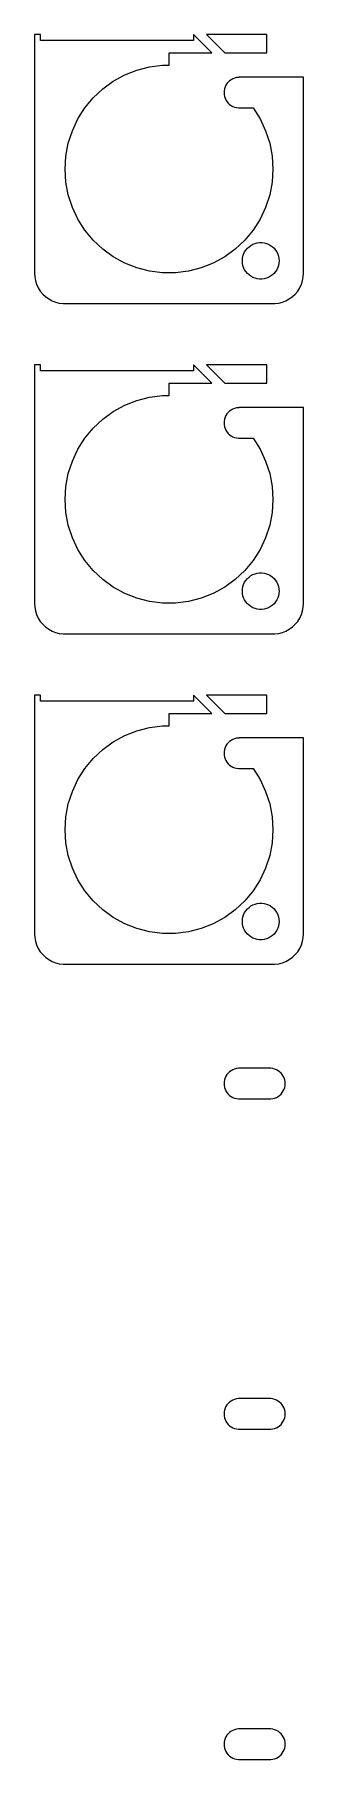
# Model space of a CAD drawing. Header units: metres. Extents: x -22 to 22, y 10 to 292.
import ezdxf

# ---------------------------------------------------------------- set-up
doc = ezdxf.new("R2010")
doc.units = ezdxf.units.M

msp = doc.modelspace()

# ---------------------------------------------------------------- linework, layer by layer
for p, q in [((-21, 292), (-22, 292)), ((-22, 292), (-22, 253)), ((-21, 291), (-21, 292)), ((4, 291), (-21, 291)), ((4.00986, 291.99), (4, 291.99)), ((4, 291.99), (4, 291)), ((6.99998, 289), (4.00986, 291.99)), ((16, 291.99), (6.13118, 291.99)), ((6.13118, 291.99), (9.12131, 289)), ((16, 289), (16, 291.99)), ((0, 286.966), (0, 289)), ((0, 289), (6.99998, 289)), ((9.12131, 289), (16, 289)), ((-9.10905, 284.354), (-7.23824, 285.382)), ((-7.23824, 285.382), (-5.25328, 286.168)), ((-5.25328, 286.168), (-3.18547, 286.699)), ((-3.18547, 286.699), (-1.06743, 286.966)), ((-1.06743, 286.966), (0, 286.966)), ((10.7274, 284.878), (10.4355, 284.762)), ((11.0315, 284.956), (10.7274, 284.878)), ((11.343, 284.995), (11.0315, 284.956)), ((11.5, 284.995), (11.343, 284.995)), ((22, 285), (11.5, 285)), ((11.5, 285), (11.5, 284.995)), ((22, 253), (22, 285)), ((-12.3925, 281.637), (-10.8362, 283.099)), ((-10.8362, 283.099), (-9.10905, 284.354)), ((9.0197, 282.813), (9, 282.5)), ((9, 282.5), (9.0197, 282.187)), ((9.07854, 283.122), (9.0197, 282.813)), ((9.0197, 282.187), (9.07854, 281.878)), ((9.17555, 283.42), (9.07854, 283.122)), ((9.30922, 283.704), (9.17555, 283.42)), ((9.47745, 283.969), (9.30922, 283.704)), ((9.67757, 284.211), (9.47745, 283.969)), ((9.90643, 284.426), (9.67757, 284.211)), ((10.1604, 284.611), (9.90643, 284.426)), ((10.4355, 284.762), (10.1604, 284.611)), ((-14.8972, 278.19), (-13.7533, 279.992)), ((-13.7533, 279.992), (-12.3925, 281.637)), ((9.07854, 281.878), (9.17555, 281.58)), ((9.17555, 281.58), (9.30922, 281.296)), ((9.30922, 281.296), (9.47745, 281.031)), ((9.47745, 281.031), (9.67757, 280.789)), ((9.67757, 280.789), (9.90643, 280.574)), ((9.90643, 280.574), (10.1604, 280.389)), ((10.1604, 280.389), (10.4355, 280.238)), ((10.4355, 280.238), (10.7274, 280.122)), ((10.7274, 280.122), (11.0315, 280.044)), ((11.0315, 280.044), (11.343, 280.005)), ((11.343, 280.005), (13.7429, 280.005)), ((13.7429, 280.005), (13.7533, 279.992)), ((13.7533, 279.992), (14.8972, 278.19)), ((-15.8062, 276.258), (-14.8972, 278.19)), ((14.8972, 278.19), (15.8062, 276.258)), ((-16.8659, 272.131), (-16.4659, 274.228)), ((-16.4659, 274.228), (-15.8062, 276.258)), ((15.8062, 276.258), (16.4659, 274.228)), ((16.4659, 274.228), (16.8659, 272.131)), ((-17, 270), (-16.8659, 272.131)), ((16.8659, 272.131), (17, 270)), ((-16.8659, 267.869), (-17, 270)), ((17, 270), (16.8659, 267.869)), ((-16.4659, 265.772), (-16.8659, 267.869)), ((-15.8062, 263.742), (-16.4659, 265.772)), ((16.4659, 265.772), (15.8062, 263.742)), ((16.8659, 267.869), (16.4659, 265.772)), ((-14.8972, 261.81), (-15.8062, 263.742)), ((15.8062, 263.742), (14.8972, 261.81)), ((-13.7533, 260.008), (-14.8972, 261.81)), ((-12.3925, 258.363), (-13.7533, 260.008)), ((13.7533, 260.008), (12.3925, 258.363)), ((14.8972, 261.81), (13.7533, 260.008)), ((-10.8362, 256.901), (-12.3925, 258.363)), ((-9.10905, 255.646), (-10.8362, 256.901)), ((10.8362, 256.901), (9.10905, 255.646)), ((12.3925, 258.363), (10.8362, 256.901)), ((12.3711, 256.445), (12.5729, 256.763)), ((12.5729, 256.763), (12.8131, 257.054)), ((12.8131, 257.054), (13.0877, 257.312)), ((13.0877, 257.312), (13.3925, 257.533)), ((13.3925, 257.533), (13.7227, 257.714)), ((13.7227, 257.714), (14.0729, 257.853)), ((14.0729, 257.853), (14.4379, 257.947)), ((14.4379, 257.947), (14.8116, 257.994)), ((14.8116, 257.994), (15.1884, 257.994)), ((15.1884, 257.994), (15.5621, 257.947)), ((15.5621, 257.947), (15.927, 257.853)), ((15.927, 257.853), (16.2773, 257.714)), ((16.2773, 257.714), (16.6075, 257.533)), ((16.6075, 257.533), (16.9123, 257.312)), ((16.9123, 257.312), (17.1869, 257.054)), ((17.1869, 257.054), (17.427, 256.763)), ((17.427, 256.763), (17.6289, 256.445)), ((-7.23824, 254.618), (-9.10905, 255.646)), ((-5.25328, 253.832), (-7.23824, 254.618)), ((-3.18547, 253.301), (-5.25328, 253.832)), ((5.25328, 253.832), (3.18547, 253.301)), ((7.23824, 254.618), (5.25328, 253.832)), ((9.10905, 255.646), (7.23824, 254.618)), ((12, 255), (12.0237, 255.376)), ((12.0237, 254.624), (12, 255)), ((12.0237, 255.376), (12.0942, 255.746)), ((12.0942, 254.254), (12.0237, 254.624)), ((12.0942, 255.746), (12.2107, 256.104)), ((12.2107, 253.896), (12.0942, 254.254)), ((12.2107, 256.104), (12.3711, 256.445)), ((12.3711, 253.555), (12.2107, 253.896)), ((17.6289, 256.445), (17.7893, 256.104)), ((17.7893, 253.896), (17.6289, 253.555)), ((17.7893, 256.104), (17.9057, 255.746)), ((17.9057, 254.254), (17.7893, 253.896)), ((17.9057, 255.746), (17.9763, 255.376)), ((17.9763, 254.624), (17.9057, 254.254)), ((17.9763, 255.376), (18, 255)), ((18, 255), (17.9763, 254.624)), ((-22, 253), (-21.9606, 252.373)), ((-21.9606, 252.373), (-21.8429, 251.757)), ((-21.8429, 251.757), (-21.6489, 251.159)), ((-21.6489, 251.159), (-21.3815, 250.591)), ((-1.06743, 253.034), (-3.18547, 253.301)), ((1.06743, 253.034), (-1.06743, 253.034)), ((3.18547, 253.301), (1.06743, 253.034)), ((12.5729, 253.237), (12.3711, 253.555)), ((12.8131, 252.946), (12.5729, 253.237)), ((13.0877, 252.688), (12.8131, 252.946)), ((13.3925, 252.467), (13.0877, 252.688)), ((13.7227, 252.286), (13.3925, 252.467)), ((14.0729, 252.147), (13.7227, 252.286)), ((14.4379, 252.053), (14.0729, 252.147)), ((14.8116, 252.006), (14.4379, 252.053)), ((15.1884, 252.006), (14.8116, 252.006)), ((15.5621, 252.053), (15.1884, 252.006)), ((15.927, 252.147), (15.5621, 252.053)), ((16.2773, 252.286), (15.927, 252.147)), ((16.6075, 252.467), (16.2773, 252.286)), ((16.9123, 252.688), (16.6075, 252.467)), ((17.1869, 252.946), (16.9123, 252.688)), ((17.427, 253.237), (17.1869, 252.946)), ((17.6289, 253.555), (17.427, 253.237)), ((21.3815, 250.591), (21.6489, 251.159)), ((21.6489, 251.159), (21.8429, 251.757)), ((21.8429, 251.757), (21.9606, 252.373)), ((21.9606, 252.373), (22, 253)), ((-21.3815, 250.591), (-21.0451, 250.061)), ((-21.0451, 250.061), (-20.6448, 249.577)), ((-20.6448, 249.577), (-20.1871, 249.147)), ((-20.1871, 249.147), (-19.6791, 248.778)), ((-19.6791, 248.778), (-19.1289, 248.476)), ((-19.1289, 248.476), (-18.5451, 248.245)), ((-18.5451, 248.245), (-17.9369, 248.089)), ((17.9369, 248.089), (18.5451, 248.245)), ((18.5451, 248.245), (19.1289, 248.476)), ((19.1289, 248.476), (19.6791, 248.778)), ((19.6791, 248.778), (20.1871, 249.147)), ((20.1871, 249.147), (20.6448, 249.577)), ((20.6448, 249.577), (21.0451, 250.061)), ((21.0451, 250.061), (21.3815, 250.591)), ((-17.9369, 248.089), (-17.3139, 248.01)), ((-17.3139, 248.01), (17.3139, 248.01)), ((17.3139, 248.01), (17.9369, 248.089)), ((-21, 238), (-22, 238)), ((-22, 238), (-22, 199)), ((-21, 237), (-21, 238)), ((4, 237), (-21, 237)), ((4.00986, 237.99), (4, 237.99)), ((4, 237.99), (4, 237)), ((6.99998, 235), (4.00986, 237.99)), ((16, 237.99), (6.13118, 237.99)), ((6.13118, 237.99), (9.12131, 235)), ((16, 235), (16, 237.99)), ((0, 232.966), (0, 235)), ((0, 235), (6.99998, 235)), ((9.12131, 235), (16, 235)), ((-9.10905, 230.354), (-7.23824, 231.382)), ((-7.23824, 231.382), (-5.25328, 232.168)), ((-5.25328, 232.168), (-3.18547, 232.699)), ((-3.18547, 232.699), (-1.06743, 232.966)), ((-1.06743, 232.966), (0, 232.966)), ((-12.3925, 227.637), (-10.8362, 229.099)), ((-10.8362, 229.099), (-9.10905, 230.354)), ((9.0197, 228.813), (9, 228.5)), ((9, 228.5), (9.0197, 228.187)), ((9.07854, 229.122), (9.0197, 228.813)), ((9.17555, 229.42), (9.07854, 229.122)), ((9.30922, 229.704), (9.17555, 229.42)), ((9.47745, 229.969), (9.30922, 229.704)), ((9.67757, 230.211), (9.47745, 229.969)), ((9.90643, 230.426), (9.67757, 230.211)), ((10.1604, 230.611), (9.90643, 230.426)), ((10.4355, 230.762), (10.1604, 230.611)), ((10.7274, 230.878), (10.4355, 230.762)), ((11.0315, 230.956), (10.7274, 230.878)), ((11.343, 230.995), (11.0315, 230.956)), ((11.5, 230.995), (11.343, 230.995)), ((22, 231), (11.5, 231)), ((11.5, 231), (11.5, 230.995)), ((22, 199), (22, 231)), ((-14.8972, 224.19), (-13.7533, 225.992)), ((-13.7533, 225.992), (-12.3925, 227.637)), ((9.0197, 228.187), (9.07854, 227.878)), ((9.07854, 227.878), (9.17555, 227.58)), ((9.17555, 227.58), (9.30922, 227.296)), ((9.30922, 227.296), (9.47745, 227.031)), ((9.47745, 227.031), (9.67757, 226.789)), ((9.67757, 226.789), (9.90643, 226.574)), ((9.90643, 226.574), (10.1604, 226.389)), ((10.1604, 226.389), (10.4355, 226.238)), ((10.4355, 226.238), (10.7274, 226.122)), ((10.7274, 226.122), (11.0315, 226.044)), ((11.0315, 226.044), (11.343, 226.005)), ((11.343, 226.005), (13.7429, 226.005)), ((13.7429, 226.005), (13.7533, 225.992)), ((13.7533, 225.992), (14.8972, 224.19)), ((-15.8062, 222.258), (-14.8972, 224.19)), ((14.8972, 224.19), (15.8062, 222.258)), ((-16.8659, 218.131), (-16.4659, 220.228)), ((-16.4659, 220.228), (-15.8062, 222.258)), ((15.8062, 222.258), (16.4659, 220.228)), ((16.4659, 220.228), (16.8659, 218.131)), ((-17, 216), (-16.8659, 218.131)), ((16.8659, 218.131), (17, 216)), ((-16.8659, 213.869), (-17, 216)), ((17, 216), (16.8659, 213.869)), ((-16.4659, 211.772), (-16.8659, 213.869)), ((-15.8062, 209.742), (-16.4659, 211.772)), ((16.4659, 211.772), (15.8062, 209.742)), ((16.8659, 213.869), (16.4659, 211.772)), ((-14.8972, 207.81), (-15.8062, 209.742)), ((15.8062, 209.742), (14.8972, 207.81)), ((-13.7533, 206.008), (-14.8972, 207.81)), ((-12.3925, 204.363), (-13.7533, 206.008)), ((13.7533, 206.008), (12.3925, 204.363)), ((14.8972, 207.81), (13.7533, 206.008)), ((-10.8362, 202.901), (-12.3925, 204.363)), ((12.3925, 204.363), (10.8362, 202.901)), ((12.5729, 202.763), (12.8131, 203.054)), ((12.8131, 203.054), (13.0877, 203.312)), ((13.0877, 203.312), (13.3925, 203.533)), ((13.3925, 203.533), (13.7227, 203.714)), ((13.7227, 203.714), (14.0729, 203.853)), ((14.0729, 203.853), (14.4379, 203.947)), ((14.4379, 203.947), (14.8116, 203.994)), ((14.8116, 203.994), (15.1884, 203.994)), ((15.1884, 203.994), (15.5621, 203.947)), ((15.5621, 203.947), (15.927, 203.853)), ((15.927, 203.853), (16.2773, 203.714)), ((16.2773, 203.714), (16.6075, 203.533)), ((16.6075, 203.533), (16.9123, 203.312)), ((16.9123, 203.312), (17.1869, 203.054)), ((17.1869, 203.054), (17.427, 202.763)), ((-9.10905, 201.646), (-10.8362, 202.901)), ((-7.23824, 200.618), (-9.10905, 201.646)), ((-5.25328, 199.832), (-7.23824, 200.618)), ((7.23824, 200.618), (5.25328, 199.832)), ((9.10905, 201.646), (7.23824, 200.618)), ((10.8362, 202.901), (9.10905, 201.646)), ((12, 201), (12.0237, 201.376)), ((12.0237, 200.624), (12, 201)), ((12.0237, 201.376), (12.0942, 201.746)), ((12.0942, 200.254), (12.0237, 200.624)), ((12.0942, 201.746), (12.2107, 202.104)), ((12.2107, 199.896), (12.0942, 200.254)), ((12.2107, 202.104), (12.3711, 202.445)), ((12.3711, 202.445), (12.5729, 202.763)), ((17.427, 202.763), (17.6289, 202.445)), ((17.6289, 202.445), (17.7893, 202.104)), ((17.7893, 202.104), (17.9057, 201.746)), ((17.9057, 200.254), (17.7893, 199.896)), ((17.9057, 201.746), (17.9763, 201.376)), ((17.9763, 200.624), (17.9057, 200.254)), ((17.9763, 201.376), (18, 201)), ((18, 201), (17.9763, 200.624)), ((-22, 199), (-21.9606, 198.373)), ((-21.9606, 198.373), (-21.8429, 197.757)), ((-21.8429, 197.757), (-21.6489, 197.159)), ((-3.18547, 199.301), (-5.25328, 199.832)), ((-1.06743, 199.034), (-3.18547, 199.301)), ((1.06743, 199.034), (-1.06743, 199.034)), ((3.18547, 199.301), (1.06743, 199.034)), ((5.25328, 199.832), (3.18547, 199.301)), ((12.3711, 199.555), (12.2107, 199.896)), ((12.5729, 199.237), (12.3711, 199.555)), ((12.8131, 198.946), (12.5729, 199.237)), ((13.0877, 198.688), (12.8131, 198.946)), ((13.3925, 198.467), (13.0877, 198.688)), ((13.7227, 198.286), (13.3925, 198.467)), ((14.0729, 198.147), (13.7227, 198.286)), ((14.4379, 198.053), (14.0729, 198.147)), ((14.8116, 198.006), (14.4379, 198.053)), ((15.1884, 198.006), (14.8116, 198.006)), ((15.5621, 198.053), (15.1884, 198.006)), ((15.927, 198.147), (15.5621, 198.053)), ((16.2773, 198.286), (15.927, 198.147)), ((16.6075, 198.467), (16.2773, 198.286)), ((16.9123, 198.688), (16.6075, 198.467)), ((17.1869, 198.946), (16.9123, 198.688)), ((17.427, 199.237), (17.1869, 198.946)), ((17.6289, 199.555), (17.427, 199.237)), ((17.7893, 199.896), (17.6289, 199.555)), ((21.6489, 197.159), (21.8429, 197.757)), ((21.8429, 197.757), (21.9606, 198.373)), ((21.9606, 198.373), (22, 199)), ((-21.6489, 197.159), (-21.3815, 196.591)), ((-21.3815, 196.591), (-21.0451, 196.061)), ((-21.0451, 196.061), (-20.6448, 195.577)), ((-20.6448, 195.577), (-20.1871, 195.147)), ((-20.1871, 195.147), (-19.6791, 194.778)), ((-19.6791, 194.778), (-19.1289, 194.476)), ((19.1289, 194.476), (19.6791, 194.778)), ((19.6791, 194.778), (20.1871, 195.147)), ((20.1871, 195.147), (20.6448, 195.577)), ((20.6448, 195.577), (21.0451, 196.061)), ((21.0451, 196.061), (21.3815, 196.591)), ((21.3815, 196.591), (21.6489, 197.159)), ((-19.1289, 194.476), (-18.5451, 194.245)), ((-18.5451, 194.245), (-17.9369, 194.089)), ((-17.9369, 194.089), (-17.3139, 194.01)), ((-17.3139, 194.01), (17.3139, 194.01)), ((17.3139, 194.01), (17.9369, 194.089)), ((17.9369, 194.089), (18.5451, 194.245)), ((18.5451, 194.245), (19.1289, 194.476)), ((-21, 184), (-22, 184)), ((-22, 184), (-22, 145)), ((-21, 183), (-21, 184)), ((4.00986, 183.99), (4, 183.99)), ((4, 183.99), (4, 183)), ((6.99998, 181), (4.00986, 183.99)), ((16, 183.99), (6.13118, 183.99)), ((6.13118, 183.99), (9.12131, 181)), ((16, 181), (16, 183.99)), ((4, 183), (-21, 183)), ((0, 178.966), (0, 181)), ((0, 181), (6.99998, 181)), ((9.12131, 181), (16, 181)), ((-7.23824, 177.382), (-5.25328, 178.168)), ((-5.25328, 178.168), (-3.18547, 178.699)), ((-3.18547, 178.699), (-1.06743, 178.966)), ((-1.06743, 178.966), (0, 178.966)), ((-12.3925, 173.637), (-10.8362, 175.099)), ((-10.8362, 175.099), (-9.10905, 176.354)), ((-9.10905, 176.354), (-7.23824, 177.382)), ((9.07854, 175.122), (9.0197, 174.813)), ((9.17555, 175.42), (9.07854, 175.122)), ((9.30922, 175.704), (9.17555, 175.42)), ((9.47745, 175.969), (9.30922, 175.704)), ((9.67757, 176.211), (9.47745, 175.969)), ((9.90643, 176.426), (9.67757, 176.211)), ((10.1604, 176.611), (9.90643, 176.426)), ((10.4355, 176.762), (10.1604, 176.611)), ((10.7274, 176.878), (10.4355, 176.762)), ((11.0315, 176.956), (10.7274, 176.878)), ((11.343, 176.995), (11.0315, 176.956)), ((11.5, 176.995), (11.343, 176.995)), ((22, 177), (11.5, 177)), ((11.5, 177), (11.5, 176.995)), ((22, 145), (22, 177)), ((-13.7533, 171.992), (-12.3925, 173.637)), ((9.0197, 174.813), (9, 174.5)), ((9, 174.5), (9.0197, 174.187)), ((9.0197, 174.187), (9.07854, 173.878)), ((9.07854, 173.878), (9.17555, 173.58)), ((9.17555, 173.58), (9.30922, 173.296)), ((9.30922, 173.296), (9.47745, 173.031)), ((9.47745, 173.031), (9.67757, 172.789)), ((9.67757, 172.789), (9.90643, 172.574)), ((9.90643, 172.574), (10.1604, 172.389)), ((10.1604, 172.389), (10.4355, 172.238)), ((10.4355, 172.238), (10.7274, 172.122)), ((10.7274, 172.122), (11.0315, 172.044)), ((11.0315, 172.044), (11.343, 172.005)), ((-15.8062, 168.258), (-14.8972, 170.19)), ((-14.8972, 170.19), (-13.7533, 171.992)), ((11.343, 172.005), (13.7429, 172.005)), ((13.7429, 172.005), (13.7533, 171.992)), ((13.7533, 171.992), (14.8972, 170.19)), ((14.8972, 170.19), (15.8062, 168.258)), ((-16.4659, 166.228), (-15.8062, 168.258)), ((15.8062, 168.258), (16.4659, 166.228)), ((-17, 162), (-16.8659, 164.131)), ((-16.8659, 164.131), (-16.4659, 166.228)), ((16.4659, 166.228), (16.8659, 164.131)), ((16.8659, 164.131), (17, 162)), ((-16.8659, 159.869), (-17, 162)), ((17, 162), (16.8659, 159.869)), ((-16.4659, 157.772), (-16.8659, 159.869)), ((16.8659, 159.869), (16.4659, 157.772)), ((-15.8062, 155.742), (-16.4659, 157.772)), ((-14.8972, 153.81), (-15.8062, 155.742)), ((15.8062, 155.742), (14.8972, 153.81)), ((16.4659, 157.772), (15.8062, 155.742)), ((-13.7533, 152.008), (-14.8972, 153.81)), ((14.8972, 153.81), (13.7533, 152.008)), ((-12.3925, 150.363), (-13.7533, 152.008)), ((-10.8362, 148.901), (-12.3925, 150.363)), ((12.3925, 150.363), (10.8362, 148.901)), ((13.7533, 152.008), (12.3925, 150.363)), ((13.0877, 149.312), (13.3925, 149.533)), ((13.3925, 149.533), (13.7227, 149.714)), ((13.7227, 149.714), (14.0729, 149.853)), ((14.0729, 149.853), (14.4379, 149.947)), ((14.4379, 149.947), (14.8116, 149.994)), ((14.8116, 149.994), (15.1884, 149.994)), ((15.1884, 149.994), (15.5621, 149.947)), ((15.5621, 149.947), (15.927, 149.853)), ((15.927, 149.853), (16.2773, 149.714)), ((16.2773, 149.714), (16.6075, 149.533)), ((16.6075, 149.533), (16.9123, 149.312)), ((-9.10905, 147.646), (-10.8362, 148.901)), ((-7.23824, 146.618), (-9.10905, 147.646)), ((9.10905, 147.646), (7.23824, 146.618)), ((10.8362, 148.901), (9.10905, 147.646)), ((12, 147), (12.0237, 147.376)), ((12.0237, 146.624), (12, 147)), ((12.0237, 147.376), (12.0942, 147.746)), ((12.0942, 147.746), (12.2107, 148.104)), ((12.2107, 148.104), (12.3711, 148.445)), ((12.3711, 148.445), (12.5729, 148.763)), ((12.5729, 148.763), (12.8131, 149.054)), ((12.8131, 149.054), (13.0877, 149.312)), ((16.9123, 149.312), (17.1869, 149.054)), ((17.1869, 149.054), (17.427, 148.763)), ((17.427, 148.763), (17.6289, 148.445)), ((17.6289, 148.445), (17.7893, 148.104)), ((17.7893, 148.104), (17.9057, 147.746)), ((17.9057, 147.746), (17.9763, 147.376)), ((17.9763, 147.376), (18, 147)), ((18, 147), (17.9763, 146.624)), ((-22, 145), (-21.9606, 144.373)), ((-21.9606, 144.373), (-21.8429, 143.757)), ((-5.25328, 145.832), (-7.23824, 146.618)), ((-3.18547, 145.301), (-5.25328, 145.832)), ((-1.06743, 145.034), (-3.18547, 145.301)), ((1.06743, 145.034), (-1.06743, 145.034)), ((3.18547, 145.301), (1.06743, 145.034)), ((5.25328, 145.832), (3.18547, 145.301)), ((7.23824, 146.618), (5.25328, 145.832)), ((12.0942, 146.254), (12.0237, 146.624)), ((12.2107, 145.896), (12.0942, 146.254)), ((12.3711, 145.555), (12.2107, 145.896)), ((12.5729, 145.237), (12.3711, 145.555)), ((12.8131, 144.946), (12.5729, 145.237)), ((13.0877, 144.688), (12.8131, 144.946)), ((13.3925, 144.467), (13.0877, 144.688)), ((13.7227, 144.286), (13.3925, 144.467)), ((14.0729, 144.147), (13.7227, 144.286)), ((14.4379, 144.053), (14.0729, 144.147)), ((14.8116, 144.006), (14.4379, 144.053)), ((15.1884, 144.006), (14.8116, 144.006)), ((15.5621, 144.053), (15.1884, 144.006)), ((15.927, 144.147), (15.5621, 144.053)), ((16.2773, 144.286), (15.927, 144.147)), ((16.6075, 144.467), (16.2773, 144.286)), ((16.9123, 144.688), (16.6075, 144.467)), ((17.1869, 144.946), (16.9123, 144.688)), ((17.427, 145.237), (17.1869, 144.946)), ((17.6289, 145.555), (17.427, 145.237)), ((17.7893, 145.896), (17.6289, 145.555)), ((17.9057, 146.254), (17.7893, 145.896)), ((17.9763, 146.624), (17.9057, 146.254)), ((21.8429, 143.757), (21.9606, 144.373)), ((21.9606, 144.373), (22, 145)), ((-21.8429, 143.757), (-21.6489, 143.159)), ((-21.6489, 143.159), (-21.3815, 142.591)), ((-21.3815, 142.591), (-21.0451, 142.061)), ((-21.0451, 142.061), (-20.6448, 141.577)), ((-20.6448, 141.577), (-20.1871, 141.147)), ((-20.1871, 141.147), (-19.6791, 140.778)), ((19.6791, 140.778), (20.1871, 141.147)), ((20.1871, 141.147), (20.6448, 141.577)), ((20.6448, 141.577), (21.0451, 142.061)), ((21.0451, 142.061), (21.3815, 142.591)), ((21.3815, 142.591), (21.6489, 143.159)), ((21.6489, 143.159), (21.8429, 143.757)), ((-19.6791, 140.778), (-19.1289, 140.476)), ((-19.1289, 140.476), (-18.5451, 140.245)), ((-18.5451, 140.245), (-17.9369, 140.089)), ((-17.9369, 140.089), (-17.3139, 140.01)), ((-17.3139, 140.01), (17.3139, 140.01)), ((17.3139, 140.01), (17.9369, 140.089)), ((17.9369, 140.089), (18.5451, 140.245)), ((18.5451, 140.245), (19.1289, 140.476)), ((19.1289, 140.476), (19.6791, 140.778)), ((9.17555, 121.42), (9.07854, 121.122)), ((9.30922, 121.704), (9.17555, 121.42)), ((9.47745, 121.969), (9.30922, 121.704)), ((9.67757, 122.211), (9.47745, 121.969)), ((9.90643, 122.426), (9.67757, 122.211)), ((10.1604, 122.611), (9.90643, 122.426)), ((10.4355, 122.762), (10.1604, 122.611)), ((10.7274, 122.878), (10.4355, 122.762)), ((11.0315, 122.956), (10.7274, 122.878)), ((11.343, 122.995), (11.0315, 122.956)), ((16.657, 122.995), (11.343, 122.995)), ((16.9684, 122.956), (16.657, 122.995)), ((17.2725, 122.878), (16.9684, 122.956)), ((17.5644, 122.762), (17.2725, 122.878)), ((17.8396, 122.611), (17.5644, 122.762)), ((18.0936, 122.426), (17.8396, 122.611)), ((18.3224, 122.211), (18.0936, 122.426)), ((18.5225, 121.969), (18.3224, 122.211)), ((18.6908, 121.704), (18.5225, 121.969)), ((18.8244, 121.42), (18.6908, 121.704)), ((18.9214, 121.122), (18.8244, 121.42)), ((9.0197, 120.813), (9, 120.5)), ((9, 120.5), (9.0197, 120.187)), ((9.07854, 121.122), (9.0197, 120.813)), ((9.0197, 120.187), (9.07854, 119.878)), ((9.07854, 119.878), (9.17555, 119.58)), ((9.17555, 119.58), (9.30922, 119.296)), ((9.30922, 119.296), (9.47745, 119.031)), ((9.47745, 119.031), (9.67757, 118.789)), ((9.67757, 118.789), (9.90643, 118.574)), ((9.90643, 118.574), (10.1604, 118.389)), ((17.8396, 118.389), (18.0936, 118.574)), ((18.0936, 118.574), (18.3224, 118.789)), ((18.3224, 118.789), (18.5225, 119.031)), ((18.5225, 119.031), (18.6908, 119.296)), ((18.6908, 119.296), (18.8244, 119.58)), ((18.8244, 119.58), (18.9214, 119.878)), ((18.9803, 120.813), (18.9214, 121.122)), ((18.9214, 119.878), (18.9803, 120.187)), ((19, 120.5), (18.9803, 120.813)), ((18.9803, 120.187), (19, 120.5)), ((10.1604, 118.389), (10.4355, 118.238)), ((10.4355, 118.238), (10.7274, 118.122)), ((10.7274, 118.122), (11.0315, 118.044)), ((11.0315, 118.044), (11.343, 118.005)), ((11.343, 118.005), (16.657, 118.005)), ((16.657, 118.005), (16.9684, 118.044)), ((16.9684, 118.044), (17.2725, 118.122)), ((17.2725, 118.122), (17.5644, 118.238)), ((17.5644, 118.238), (17.8396, 118.389)), ((9.30922, 67.7044), (9.17555, 67.4203)), ((9.47745, 67.9695), (9.30922, 67.7044)), ((9.67757, 68.2114), (9.47745, 67.9695)), ((9.90643, 68.4263), (9.67757, 68.2114)), ((10.1604, 68.6108), (9.90643, 68.4263)), ((10.4355, 68.7621), (10.1604, 68.6108)), ((10.7274, 68.8776), (10.4355, 68.7621)), ((11.0315, 68.9557), (10.7274, 68.8776)), ((11.343, 68.9951), (11.0315, 68.9557)), ((16.657, 68.9951), (11.343, 68.9951)), ((16.9684, 68.9557), (16.657, 68.9951)), ((17.2725, 68.8776), (16.9684, 68.9557)), ((17.5644, 68.7621), (17.2725, 68.8776)), ((17.8396, 68.6108), (17.5644, 68.7621)), ((18.0936, 68.4263), (17.8396, 68.6108)), ((18.3224, 68.2114), (18.0936, 68.4263)), ((18.5225, 67.9695), (18.3224, 68.2114)), ((18.6908, 67.7044), (18.5225, 67.9695)), ((18.8244, 67.4203), (18.6908, 67.7044)), ((9.0197, 66.8133), (9, 66.5)), ((9, 66.5), (9.0197, 66.1867)), ((9.07854, 67.1217), (9.0197, 66.8133)), ((9.0197, 66.1867), (9.07854, 65.8783)), ((9.17555, 67.4203), (9.07854, 67.1217)), ((9.07854, 65.8783), (9.17555, 65.5797)), ((9.17555, 65.5797), (9.30922, 65.2956)), ((9.30922, 65.2956), (9.47745, 65.0305)), ((9.47745, 65.0305), (9.67757, 64.7886)), ((18.3224, 64.7886), (18.5225, 65.0305)), ((18.5225, 65.0305), (18.6908, 65.2956)), ((18.6908, 65.2956), (18.8244, 65.5797)), ((18.9214, 67.1217), (18.8244, 67.4203)), ((18.8244, 65.5797), (18.9214, 65.8783)), ((18.9803, 66.8133), (18.9214, 67.1217)), ((18.9214, 65.8783), (18.9803, 66.1867)), ((19, 66.5), (18.9803, 66.8133)), ((18.9803, 66.1867), (19, 66.5)), ((9.67757, 64.7886), (9.90643, 64.5737)), ((9.90643, 64.5737), (10.1604, 64.3892)), ((10.1604, 64.3892), (10.4355, 64.2379)), ((10.4355, 64.2379), (10.7274, 64.1223)), ((10.7274, 64.1223), (11.0315, 64.0443)), ((11.0315, 64.0443), (11.343, 64.0049)), ((11.343, 64.0049), (16.657, 64.0049)), ((16.657, 64.0049), (16.9684, 64.0443)), ((16.9684, 64.0443), (17.2725, 64.1223)), ((17.2725, 64.1223), (17.5644, 64.2379)), ((17.5644, 64.2379), (17.8396, 64.3892)), ((17.8396, 64.3892), (18.0936, 64.5737)), ((18.0936, 64.5737), (18.3224, 64.7886)), ((9.67757, 14.2114), (9.47745, 13.9695)), ((9.90643, 14.4263), (9.67757, 14.2114)), ((10.1604, 14.6108), (9.90643, 14.4263)), ((10.4355, 14.7621), (10.1604, 14.6108)), ((10.7274, 14.8776), (10.4355, 14.7621)), ((11.0315, 14.9557), (10.7274, 14.8776)), ((11.343, 14.9951), (11.0315, 14.9557)), ((16.657, 14.9951), (11.343, 14.9951)), ((16.9684, 14.9557), (16.657, 14.9951)), ((17.2725, 14.8776), (16.9684, 14.9557)), ((17.5644, 14.7621), (17.2725, 14.8776)), ((17.8396, 14.6108), (17.5644, 14.7621)), ((18.0936, 14.4263), (17.8396, 14.6108)), ((18.3224, 14.2114), (18.0936, 14.4263)), ((18.5225, 13.9695), (18.3224, 14.2114)), ((9.0197, 12.8133), (9, 12.5)), ((9, 12.5), (9.0197, 12.1867)), ((9.07854, 13.1217), (9.0197, 12.8133)), ((9.0197, 12.1867), (9.07854, 11.8783)), ((9.17555, 13.4203), (9.07854, 13.1217)), ((9.07854, 11.8783), (9.17555, 11.5797)), ((9.30922, 13.7044), (9.17555, 13.4203)), ((9.17555, 11.5797), (9.30922, 11.2956)), ((9.47745, 13.9695), (9.30922, 13.7044)), ((9.30922, 11.2956), (9.47745, 11.0305)), ((18.6908, 13.7044), (18.5225, 13.9695)), ((18.5225, 11.0305), (18.6908, 11.2956)), ((18.8244, 13.4203), (18.6908, 13.7044)), ((18.6908, 11.2956), (18.8244, 11.5797)), ((18.9214, 13.1217), (18.8244, 13.4203)), ((18.8244, 11.5797), (18.9214, 11.8783)), ((18.9803, 12.8133), (18.9214, 13.1217)), ((18.9214, 11.8783), (18.9803, 12.1867)), ((19, 12.5), (18.9803, 12.8133)), ((18.9803, 12.1867), (19, 12.5)), ((9.47745, 11.0305), (9.67757, 10.7886)), ((9.67757, 10.7886), (9.90643, 10.5737)), ((9.90643, 10.5737), (10.1604, 10.3892)), ((10.1604, 10.3892), (10.4355, 10.2379)), ((10.4355, 10.2379), (10.7274, 10.1223)), ((10.7274, 10.1223), (11.0315, 10.0443)), ((11.0315, 10.0443), (11.343, 10.0049)), ((11.343, 10.0049), (16.657, 10.0049)), ((16.657, 10.0049), (16.9684, 10.0443)), ((16.9684, 10.0443), (17.2725, 10.1223)), ((17.2725, 10.1223), (17.5644, 10.2379)), ((17.5644, 10.2379), (17.8396, 10.3892)), ((17.8396, 10.3892), (18.0936, 10.5737)), ((18.0936, 10.5737), (18.3224, 10.7886)), ((18.3224, 10.7886), (18.5225, 11.0305))]:
    msp.add_line(p, q)

doc.saveas('drawing.dxf')
